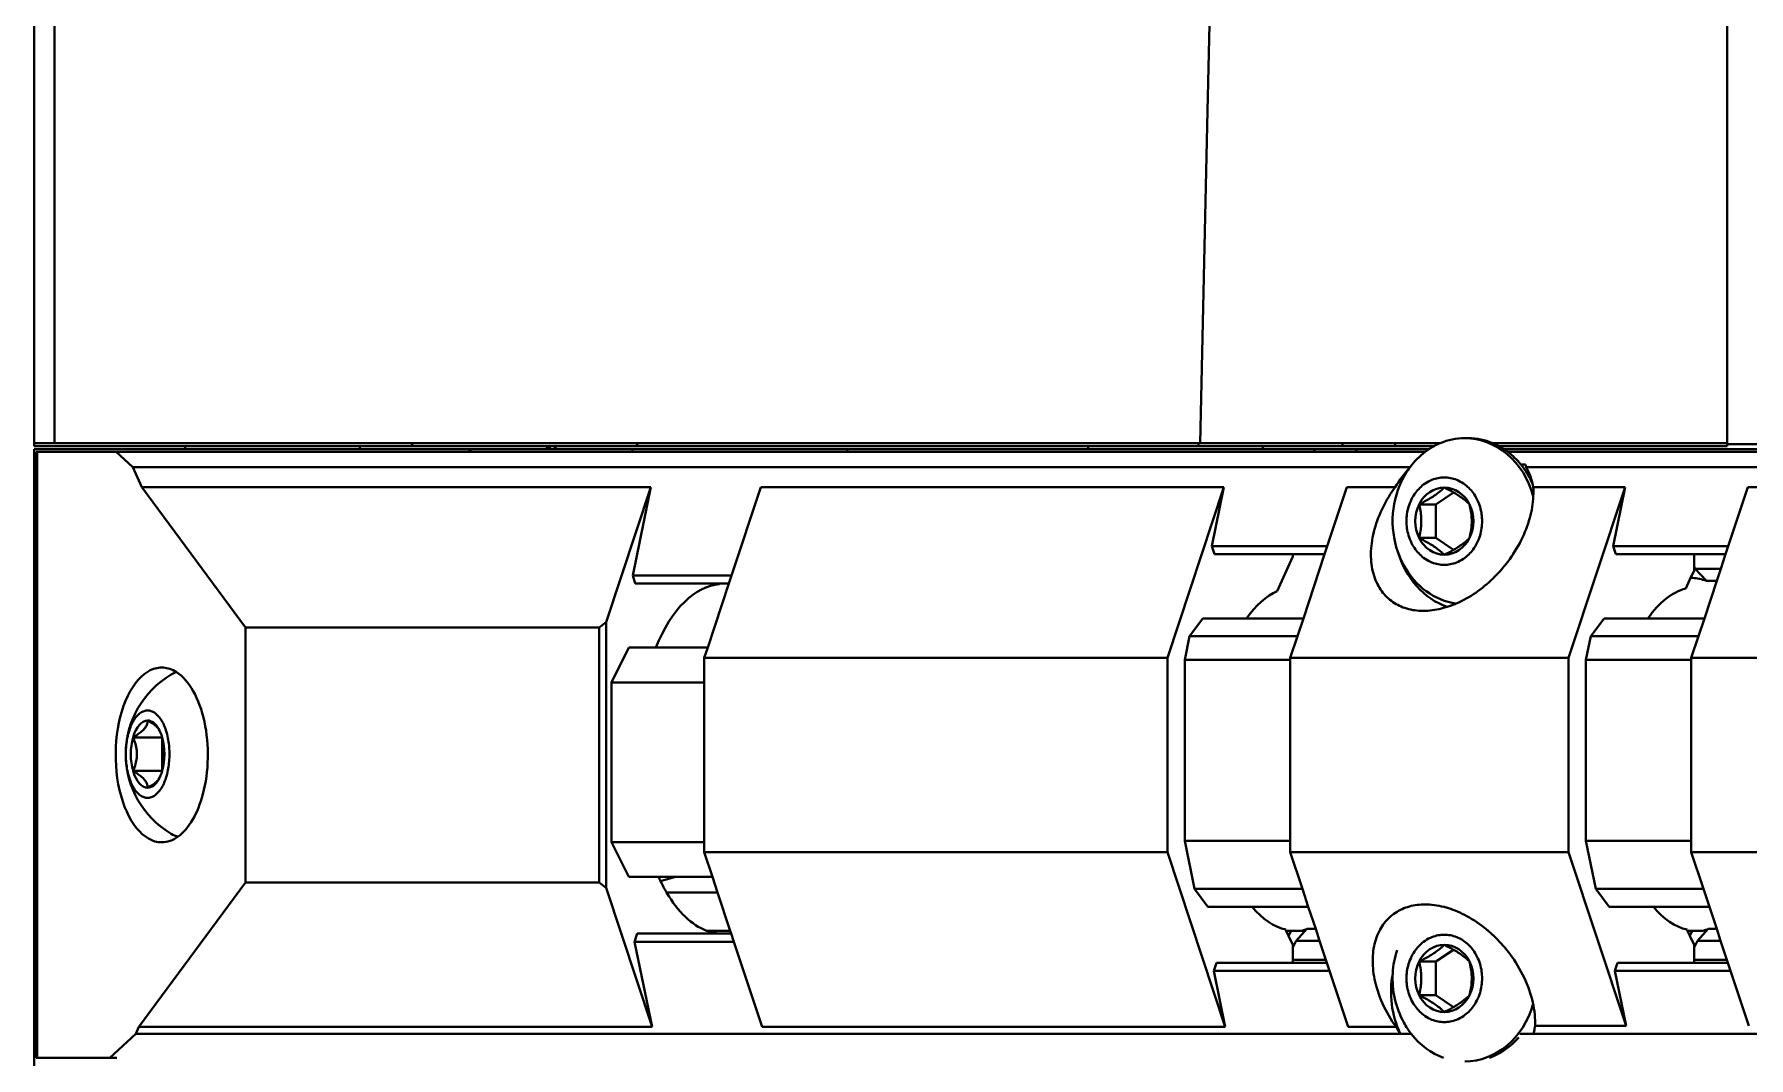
# Model space of a CAD drawing. Header units: millimetres. Extents: x 15 to 415, y 5 to 292.
# Drawn here: x 55.42 to 70.14, y 105.23 to 114.02 of the extents above; entities that cross this region are included whole.
import ezdxf

# ---------------------------------------------------------------- set-up
doc = ezdxf.new("R2010")
doc.units = ezdxf.units.MM
doc.layers.add('Geometries', color=7, linetype='Continuous')

msp = doc.modelspace()

# ---------------------------------------------------------------- linework, layer by layer
at = {"layer": 'Geometries', "linetype": 'Continuous', "lineweight": 40}
for p, q in [((55.4196, 110.4835), (55.4196, 121.1788)), ((55.4197, 110.5084), (55.4197, 120.9857)), ((55.5935, 120.5875), (55.5935, 110.5084)), ((69.9497, 110.5084), (69.9497, 116.8398)), ((65.4902, 113.3623), (65.5638, 116.6691)), ((65.4267, 110.5084), (65.4902, 113.3623)), ((67.7289, 110.5515), (67.698, 110.5515)), ((56.7145, 110.4835), (55.4196, 110.4835)), ((55.4196, 105.2584), (55.4196, 110.4584)), ((55.4196, 110.4584), (55.4198, 110.4584)), ((55.5935, 110.5084), (55.4197, 110.5084)), ((55.4198, 110.4584), (56.7145, 110.4584)), ((55.4347, 105.2584), (55.4347, 110.4335)), ((55.4347, 110.4335), (55.4431, 110.4335)), ((55.4431, 110.4335), (55.4431, 105.2334)), ((55.4431, 110.4335), (56.1211, 110.4335)), ((58.6518, 110.5084), (55.5935, 110.5084)), ((56.2655, 110.3028), (56.1211, 110.4335)), ((56.1211, 110.4335), (59.1726, 110.4335)), ((56.7145, 110.4835), (56.7145, 110.4584)), ((58.2145, 110.4835), (56.7145, 110.4835)), ((56.7145, 110.4584), (58.2145, 110.4584)), ((58.2145, 110.4835), (58.2145, 110.4584)), ((58.674, 110.4835), (58.2145, 110.4835)), ((58.2145, 110.4584), (59.1461, 110.4584)), ((60.5813, 110.5084), (58.6518, 110.5084)), ((58.674, 110.4835), (58.6518, 110.5084)), ((59.8198, 110.4835), (58.674, 110.4835)), ((59.1726, 110.4335), (59.1461, 110.4584)), ((59.1461, 110.4584), (59.8198, 110.4584)), ((59.1726, 110.4335), (59.8256, 110.4335)), ((59.8256, 110.4835), (59.8198, 110.4835)), ((59.8198, 110.4835), (59.8198, 110.4584)), ((59.8198, 110.4584), (59.8256, 110.4584)), ((59.8256, 110.4835), (59.8256, 110.4584)), ((59.8259, 110.4835), (59.8256, 110.4835)), ((59.8256, 110.4584), (59.8259, 110.4584)), ((59.8256, 110.4335), (59.8259, 110.4335)), ((59.8259, 110.4584), (59.8259, 110.4835)), ((59.844, 110.4835), (59.8259, 110.4835)), ((59.8259, 110.4584), (59.844, 110.4584)), ((59.8259, 110.4335), (60.5531, 110.4335)), ((59.844, 110.4835), (59.844, 110.4584)), ((59.8871, 110.4835), (59.844, 110.4835)), ((59.844, 110.4584), (59.8871, 110.4584)), ((59.8928, 110.4835), (59.8871, 110.4835)), ((59.8871, 110.4584), (59.8871, 110.4835)), ((59.8871, 110.4584), (59.8928, 110.4584)), ((60.6069, 110.4835), (59.8928, 110.4835)), ((59.8928, 110.4835), (59.8928, 110.4584)), ((59.8928, 110.4584), (60.5481, 110.4584)), ((60.5481, 110.4584), (60.5531, 110.4335)), ((60.5481, 110.4584), (60.9951, 110.4584)), ((60.5531, 110.4335), (60.9951, 110.4335)), ((60.582, 110.5084), (60.5813, 110.5084)), ((60.7149, 110.5084), (60.582, 110.5084)), ((60.6069, 110.4835), (60.582, 110.5084)), ((64.4645, 110.4835), (60.6069, 110.4835)), ((60.7157, 110.5084), (60.7149, 110.5084)), ((61.0413, 110.5084), (60.7157, 110.5084)), ((60.9956, 110.4584), (60.9951, 110.4584)), ((60.9951, 110.4335), (60.9956, 110.4335)), ((60.9956, 110.4584), (62.4036, 110.4584)), ((60.9956, 110.4335), (61.6371, 110.4335)), ((61.0422, 110.5084), (61.0413, 110.5084)), ((62.8587, 110.5084), (61.0422, 110.5084)), ((61.6375, 110.4335), (61.6371, 110.4335)), ((61.6375, 110.4335), (62.3966, 110.4335)), ((62.4036, 110.4584), (62.3966, 110.4335)), ((62.3966, 110.4335), (62.8587, 110.4335)), ((62.4036, 110.4584), (62.7365, 110.4584)), ((62.7365, 110.4584), (62.7373, 110.4584)), ((62.7373, 110.4584), (62.8587, 110.4584)), ((62.8589, 110.5084), (62.8587, 110.5084)), ((62.8587, 110.4584), (62.8589, 110.4584)), ((62.8589, 110.4335), (62.8587, 110.4335)), ((65.4116, 110.5084), (62.8589, 110.5084)), ((62.8589, 110.4584), (64.4645, 110.4584)), ((62.8589, 110.4335), (66.4144, 110.4335)), ((64.4645, 110.4835), (64.4645, 110.4584)), ((65.4116, 110.4835), (64.4645, 110.4835)), ((64.4645, 110.4584), (65.9645, 110.4584)), ((65.4116, 110.4835), (65.4116, 110.5084)), ((65.4267, 110.5084), (65.4116, 110.5084)), ((65.9645, 110.4835), (65.4116, 110.4835)), ((66.6478, 110.5084), (65.4267, 110.5084)), ((65.9645, 110.4835), (65.9645, 110.4584)), ((66.6478, 110.4835), (65.9645, 110.4835)), ((65.9645, 110.4584), (66.4026, 110.4584)), ((66.4026, 110.4584), (66.4144, 110.4335)), ((66.7638, 110.4584), (66.4026, 110.4584)), ((66.4144, 110.4335), (66.7714, 110.4335)), ((67.0997, 110.5084), (66.6478, 110.5084)), ((66.6478, 110.4835), (66.6478, 110.5084)), ((67.0997, 110.4835), (66.6478, 110.4835)), ((66.7638, 110.4584), (66.7714, 110.4335)), ((66.7638, 110.4584), (67.3929, 110.4584)), ((66.7714, 110.4335), (67.3579, 110.4335)), ((67.4865, 110.5084), (67.0997, 110.5084)), ((67.0997, 110.4835), (67.0997, 110.5084)), ((67.4348, 110.4835), (67.0997, 110.4835)), ((69.9497, 110.5084), (67.9405, 110.5084)), ((67.9921, 110.4835), (69.9497, 110.4835)), ((68.034, 110.4584), (71.2198, 110.4584)), ((68.0691, 110.4335), (71.1848, 110.4335)), ((69.9497, 110.4996), (69.9497, 110.5084)), ((69.9497, 110.4835), (69.9497, 110.4996)), ((71.2937, 110.4996), (69.9497, 110.4996)), ((67.2296, 110.3028), (56.2655, 110.3028)), ((56.2655, 110.3028), (56.3439, 110.1315)), ((68.2201, 110.3267), (68.1788, 110.3267)), ((71.034, 110.3028), (68.2266, 110.3028)), ((68.2644, 110.214), (68.2588, 110.2301)), ((56.3439, 110.1315), (60.7112, 110.1315)), ((56.3439, 110.1315), (57.2333, 108.9265)), ((60.7112, 110.1315), (60.3281, 108.9725)), ((60.7112, 110.1315), (60.556, 109.3739)), ((61.4047, 109.3739), (61.6551, 110.1315)), ((61.6551, 110.1315), (65.6309, 110.1315)), ((65.6309, 110.1315), (65.1459, 108.6646)), ((65.5268, 109.6239), (65.6309, 110.1315)), ((66.5177, 109.6239), (66.6856, 110.1315)), ((66.6856, 110.1315), (67.1013, 110.1315)), ((67.4506, 109.9834), (67.6028, 110.0849)), ((68.286, 110.1315), (69.0753, 110.1315)), ((69.0753, 110.1315), (68.5903, 108.6646)), ((68.9713, 109.6239), (69.0753, 110.1315)), ((69.96, 109.6239), (70.1278, 110.1315)), ((70.1278, 110.1315), (70.9043, 110.1315)), ((67.4506, 109.9834), (67.3062, 109.9834)), ((67.4506, 109.6947), (67.4506, 109.9834)), ((67.4506, 109.6947), (67.3062, 109.6947)), ((67.6028, 109.5932), (67.4506, 109.6947)), ((65.5497, 109.5548), (65.5268, 109.6239)), ((65.5268, 109.6239), (66.5177, 109.6239)), ((66.222, 109.5548), (65.5497, 109.5548)), ((66.088, 109.2381), (66.222, 109.5348)), ((66.222, 109.5348), (66.222, 109.5548)), ((66.4949, 109.5548), (66.222, 109.5548)), ((66.313, 109.0048), (66.4949, 109.5548)), ((66.4949, 109.5548), (66.5177, 109.6239)), ((67.5227, 109.5504), (67.5179, 109.5551)), ((67.5238, 109.5509), (67.5227, 109.5504)), ((68.9713, 109.6239), (69.96, 109.6239)), ((68.9942, 109.5548), (68.9713, 109.6239)), ((69.6665, 109.5548), (68.9942, 109.5548)), ((69.9372, 109.5548), (69.6665, 109.5548)), ((69.6665, 109.4498), (69.6665, 109.5548)), ((69.8956, 109.4292), (69.9372, 109.5548)), ((69.9372, 109.5548), (69.96, 109.6239)), ((60.556, 109.3739), (61.4047, 109.3739)), ((60.5788, 109.3048), (60.556, 109.3739)), ((61.3818, 109.3048), (61.4047, 109.3739)), ((69.5963, 109.2606), (69.6372, 109.3513)), ((69.6372, 109.3513), (69.6438, 109.3659)), ((69.6509, 109.3513), (69.6372, 109.3513)), ((69.6438, 109.3659), (69.6665, 109.4162)), ((69.6438, 109.3659), (69.6509, 109.3513)), ((69.6767, 109.4292), (69.6665, 109.4498)), ((69.6665, 109.4162), (69.6665, 109.4498)), ((69.6767, 109.4292), (69.8956, 109.4292)), ((69.7738, 109.3257), (69.6767, 109.4292)), ((69.8614, 109.3257), (69.8956, 109.4292)), ((61.3024, 109.3048), (60.5788, 109.3048)), ((61.2, 108.7548), (61.3818, 109.3048)), ((61.3818, 109.3048), (61.3024, 109.3048)), ((61.3024, 109.3048), (61.3024, 109.2971)), ((69.7553, 109.0048), (69.8614, 109.3257)), ((69.8614, 109.3257), (69.7738, 109.3257)), ((67.3422, 109.0687), (67.3423, 109.0687)), ((57.2333, 106.7372), (57.2333, 108.9265)), ((57.2333, 108.9265), (60.268, 108.9265)), ((60.268, 108.9265), (60.3281, 108.9725)), ((60.268, 108.9265), (60.268, 106.7372)), ((60.3281, 108.9725), (60.3281, 106.6913)), ((65.3357, 108.8505), (65.45, 109.0048)), ((65.45, 109.0048), (65.826, 109.0048)), ((65.826, 109.0048), (66.313, 109.0048)), ((66.262, 108.8505), (66.313, 109.0048)), ((68.7802, 108.8505), (68.8945, 109.0048)), ((68.8945, 109.0048), (69.2705, 109.0048)), ((69.2705, 109.0048), (69.7553, 109.0048)), ((69.7043, 108.8505), (69.7553, 109.0048)), ((60.3747, 108.4548), (60.5231, 108.7548)), ((60.5231, 108.7548), (60.7544, 108.7548)), ((60.7544, 108.7548), (61.2, 108.7548)), ((61.1701, 108.6646), (61.2, 108.7548)), ((65.2943, 108.6484), (65.3357, 108.8505)), ((66.262, 108.8505), (65.3357, 108.8505)), ((66.2006, 108.6646), (66.262, 108.8505)), ((68.7388, 108.6484), (68.7802, 108.8505)), ((69.7043, 108.8505), (68.7802, 108.8505)), ((69.6429, 108.6646), (69.7043, 108.8505)), ((65.1459, 108.6646), (61.1701, 108.6646)), ((61.1701, 108.4548), (61.1701, 108.6646)), ((65.1459, 106.9991), (65.1459, 108.6646)), ((65.2943, 107.0939), (65.2943, 108.6484)), ((66.2006, 108.6484), (65.2943, 108.6484)), ((68.5903, 108.6646), (66.2006, 108.6646)), ((66.2006, 108.6484), (66.2006, 108.6646)), ((66.2006, 108.3761), (66.2006, 108.6484)), ((68.5903, 106.9991), (68.5903, 108.6646)), ((68.7388, 107.0939), (68.7388, 108.6484)), ((69.6429, 108.6484), (68.7388, 108.6484)), ((71.8154, 108.6646), (69.6429, 108.6646)), ((69.6429, 108.6484), (69.6429, 108.6646)), ((69.6429, 107.0939), (69.6429, 108.6484)), ((60.3747, 107.0848), (60.3747, 108.4548)), ((61.1701, 108.4548), (60.3747, 108.4548)), ((61.1701, 107.0848), (61.1701, 108.4548)), ((66.2006, 107.8296), (66.2006, 108.3761)), ((56.5174, 107.9834), (56.2674, 107.9834)), ((56.5175, 107.6949), (56.5175, 107.9831)), ((66.2006, 107.0939), (66.2006, 107.8296)), ((56.5174, 107.6947), (56.2674, 107.6947)), ((60.3747, 107.0848), (61.1701, 107.0848)), ((60.5231, 106.7848), (60.3747, 107.0848)), ((61.1701, 106.9991), (61.1701, 107.0848)), ((61.1701, 106.9991), (65.1459, 106.9991)), ((61.241, 106.7848), (61.1701, 106.9991)), ((65.1459, 106.9991), (65.6423, 105.4976)), ((65.3783, 106.6841), (65.2943, 107.0939)), ((65.2943, 107.0939), (66.2006, 107.0939)), ((66.2006, 106.9991), (66.2006, 107.0939)), ((66.2006, 106.9991), (68.5903, 106.9991)), ((66.3047, 106.6841), (66.2006, 106.9991)), ((68.5903, 106.9991), (69.0837, 105.5068)), ((68.7388, 107.0939), (69.6429, 107.0939)), ((68.8228, 106.6841), (68.7388, 107.0939)), ((69.6429, 106.9991), (69.6429, 107.0939)), ((69.747, 106.6841), (69.6429, 106.9991)), ((69.6429, 106.9991), (71.8154, 106.9991)), ((57.2333, 106.7372), (56.3184, 105.4976)), ((60.268, 106.7372), (57.2333, 106.7372)), ((60.3281, 106.6913), (60.268, 106.7372)), ((60.7786, 106.7848), (60.5231, 106.7848)), ((60.9222, 106.7848), (60.7786, 106.7848)), ((60.9222, 106.7848), (60.7959, 106.7478)), ((61.241, 106.7848), (60.9222, 106.7848)), ((61.2853, 106.6507), (61.241, 106.7848)), ((60.3281, 106.6913), (60.7227, 105.4976)), ((61.2853, 106.6507), (60.8477, 106.6507)), ((61.3935, 106.3234), (61.2853, 106.6507)), ((65.3783, 106.6841), (66.3047, 106.6841)), ((65.4926, 106.5298), (65.3783, 106.6841)), ((66.3557, 106.5298), (66.3047, 106.6841)), ((68.8228, 106.6841), (69.747, 106.6841)), ((68.9371, 106.5298), (68.8228, 106.6841)), ((69.798, 106.5298), (69.747, 106.6841)), ((65.8728, 106.5298), (65.4926, 106.5298)), ((66.3557, 106.5298), (65.8728, 106.5298)), ((66.419, 106.3385), (66.3557, 106.5298)), ((69.3172, 106.5298), (68.9371, 106.5298)), ((69.798, 106.5298), (69.3172, 106.5298)), ((69.8613, 106.3385), (69.798, 106.5298)), ((60.5727, 106.2293), (60.5956, 106.2984)), ((60.5956, 106.2984), (61.3024, 106.2984)), ((61.1895, 106.3234), (61.3935, 106.3234)), ((61.3024, 106.2986), (61.3024, 106.2984)), ((61.3024, 106.2984), (61.4018, 106.2984)), ((61.4018, 106.2984), (61.3935, 106.3234)), ((61.4247, 106.2293), (61.4018, 106.2984)), ((66.1667, 106.3234), (66.1625, 106.3324)), ((66.1667, 106.3234), (66.2072, 106.3234)), ((66.1861, 106.2809), (66.1667, 106.3234)), ((66.2072, 106.3234), (66.1861, 106.2809)), ((66.222, 106.2026), (66.1861, 106.2809)), ((66.2072, 106.3234), (66.3025, 106.3234)), ((66.2508, 106.2365), (66.3442, 106.3385)), ((66.3442, 106.3385), (66.419, 106.3385)), ((66.4527, 106.2365), (66.419, 106.3385)), ((69.6111, 106.3234), (69.607, 106.3324)), ((69.6306, 106.2809), (69.6111, 106.3234)), ((69.6111, 106.3234), (69.6517, 106.3234)), ((69.6517, 106.3234), (69.6306, 106.2809)), ((69.6665, 106.2026), (69.6306, 106.2809)), ((69.7469, 106.3234), (69.6517, 106.3234)), ((69.6952, 106.2365), (69.7887, 106.3385)), ((69.7887, 106.3385), (69.8613, 106.3385)), ((69.895, 106.2365), (69.8613, 106.3385)), ((60.5727, 106.2293), (60.7227, 105.4976)), ((61.4247, 106.2293), (60.5727, 106.2293)), ((61.6666, 105.4976), (61.4247, 106.2293)), ((66.222, 106.1785), (66.2508, 106.2365)), ((66.222, 106.2026), (66.222, 106.1785)), ((66.222, 106.1785), (66.222, 106.0734)), ((66.4527, 106.2365), (66.2508, 106.2365)), ((66.5066, 106.0734), (66.4527, 106.2365)), ((67.4506, 106.0584), (67.6028, 106.1599)), ((69.6665, 106.1785), (69.6952, 106.2365)), ((69.6665, 106.2026), (69.6665, 106.1785)), ((69.6665, 106.1785), (69.6665, 106.0734)), ((69.895, 106.2365), (69.6952, 106.2365)), ((69.9489, 106.0734), (69.895, 106.2365)), ((65.5436, 105.9793), (65.5664, 106.0484)), ((66.5377, 105.9793), (65.5436, 105.9793)), ((65.5436, 105.9793), (65.6423, 105.4976)), ((65.5664, 106.0484), (66.222, 106.0484)), ((66.5066, 106.0734), (66.222, 106.0734)), ((66.222, 106.0734), (66.222, 106.0484)), ((66.222, 106.0484), (66.5149, 106.0484)), ((66.5149, 106.0484), (66.5066, 106.0734)), ((66.5377, 105.9793), (66.5149, 106.0484)), ((66.697, 105.4976), (66.5377, 105.9793)), ((67.4506, 106.0584), (67.3062, 106.0584)), ((67.4506, 105.7697), (67.4506, 106.0584)), ((68.9869, 105.9793), (69.0097, 106.0484)), ((69.0837, 105.5068), (68.9869, 105.9793)), ((69.98, 105.9793), (68.9869, 105.9793)), ((69.0097, 106.0484), (69.6665, 106.0484)), ((69.9489, 106.0734), (69.6665, 106.0734)), ((69.6665, 106.0734), (69.6665, 106.0484)), ((69.6665, 106.0484), (69.9572, 106.0484)), ((69.9572, 106.0484), (69.9489, 106.0734)), ((69.98, 105.9793), (69.9572, 106.0484)), ((70.1362, 105.5068), (69.98, 105.9793)), ((67.4506, 105.7697), (67.3062, 105.7697)), ((67.6028, 105.6682), (67.4506, 105.7697)), ((68.3023, 105.5068), (68.3026, 105.5163)), ((56.2916, 105.4369), (56.0668, 105.2334)), ((56.2916, 105.4392), (56.3184, 105.4976)), ((67.1453, 105.4392), (56.2916, 105.4392)), ((56.2916, 105.4392), (56.2916, 105.4369)), ((56.2916, 105.4369), (67.2397, 105.4369)), ((60.7227, 105.4976), (56.3184, 105.4976)), ((65.6423, 105.4976), (61.6666, 105.4976)), ((67.1084, 105.4976), (66.697, 105.4976)), ((68.1723, 105.4369), (68.2878, 105.4369)), ((68.2877, 105.4393), (70.9469, 105.4393)), ((69.0837, 105.5068), (68.3023, 105.5068)), ((55.4196, 105.2584), (55.4198, 105.2584)), ((55.4198, 105.2584), (55.4347, 105.2584)), ((55.4198, 101.7238), (55.4198, 105.2584)), ((55.4347, 105.2334), (55.4347, 105.2584)), ((55.4431, 105.2334), (55.4347, 105.2334)), ((56.0668, 105.2334), (55.4431, 105.2334)), ((56.0668, 105.2334), (56.1283, 105.2334))]:
    msp.add_line(p, q, dxfattribs=at)
at = {"layer": 'Geometries', "linetype": 'Continuous', "lineweight": 40, "flags": 128}
for points in [[(68.2201, 110.3267), (68.2235, 110.3148), (68.2266, 110.3028)], [(68.2588, 110.2301), (68.2585, 110.2311), (68.2513, 110.2497), (68.2436, 110.2678), (68.2354, 110.2855), (68.2266, 110.3028)], [(67.1013, 110.1315), (67.0871, 110.1115), (67.0731, 110.0911), (67.0594, 110.0702), (67.0461, 110.049), (67.0332, 110.0273), (67.0207, 110.0052), (67.0086, 109.9829), (66.997, 109.9602), (66.9858, 109.9372), (66.9752, 109.9139), (66.9652, 109.8904), (66.9557, 109.8668), (66.9468, 109.8429), (66.9386, 109.8189), (66.9309, 109.7949), (66.924, 109.7708), (66.9177, 109.7466), (66.9121, 109.7225), (66.9072, 109.6985), (66.903, 109.6745), (66.8995, 109.6507), (66.8968, 109.627), (66.8948, 109.6036), (66.8935, 109.5804), (66.8929, 109.5575), (66.8931, 109.5349), (66.894, 109.5127), (66.8957, 109.4908), (66.898, 109.4694), (66.901, 109.4484), (66.9048, 109.4278), (66.9092, 109.4078), (66.9142, 109.3883), (66.9199, 109.3693), (66.9262, 109.3509), (66.933, 109.333), (66.9405, 109.3157), (66.9485, 109.2991), (66.957, 109.283), (66.966, 109.2676), (66.9755, 109.2527), (66.9854, 109.2386), (66.9957, 109.225), (67.0066, 109.2118), (67.0182, 109.1991), (67.0303, 109.1868), (67.043, 109.1749), (67.0564, 109.1636), (67.0688, 109.1538), (67.0818, 109.1445), (67.0952, 109.1357), (67.1091, 109.1273), (67.1234, 109.1194), (67.138, 109.1122), (67.1529, 109.1054), (67.1682, 109.0992), (67.184, 109.0936), (67.2004, 109.0884), (67.2172, 109.0838), (67.2343, 109.0798), (67.2518, 109.0764), (67.2696, 109.0736), (67.2874, 109.0714), (67.3055, 109.0699), (67.3238, 109.069), (67.3422, 109.0687)], [(67.5227, 110.214), (67.5357, 110.2137), (67.5488, 110.2128), (67.5621, 110.2113), (67.5755, 110.209), (67.589, 110.2061), (67.6024, 110.2026), (67.6157, 110.1983), (67.629, 110.1934), (67.6422, 110.1877), (67.6571, 110.1804), (67.6719, 110.1721), (67.6863, 110.163), (67.7004, 110.1529), (67.7114, 110.1442), (67.7221, 110.135), (67.7326, 110.1252), (67.7426, 110.1149), (67.7523, 110.1042), (67.7616, 110.093), (67.7705, 110.0814), (67.779, 110.0693), (67.787, 110.0569), (67.7945, 110.0442), (67.8032, 110.0279), (67.8112, 110.0113), (67.8183, 109.9943), (67.8246, 109.9771), (67.8296, 109.9615), (67.834, 109.9458), (67.8377, 109.9302), (67.8408, 109.9145), (67.8433, 109.8989), (67.8451, 109.8837), (67.8464, 109.8686), (67.8472, 109.8537), (67.8474, 109.839), (67.8472, 109.8241), (67.8464, 109.8089), (67.845, 109.7935), (67.8431, 109.778), (67.8406, 109.7624), (67.8375, 109.747), (67.8339, 109.7316), (67.8296, 109.7163), (67.8246, 109.701), (67.8183, 109.6838), (67.8112, 109.6668), (67.8032, 109.6501), (67.7945, 109.6338), (67.787, 109.6211), (67.779, 109.6087), (67.7705, 109.5967), (67.7616, 109.5851), (67.7523, 109.5739), (67.7426, 109.5631), (67.7326, 109.5528), (67.7221, 109.5431), (67.7114, 109.5338), (67.7004, 109.5252), (67.6863, 109.5151), (67.6719, 109.5059), (67.6571, 109.4977), (67.6422, 109.4904), (67.6288, 109.4846), (67.6152, 109.4796), (67.6016, 109.4753), (67.5881, 109.4717), (67.5746, 109.4688), (67.5614, 109.4667), (67.5483, 109.4652), (67.5354, 109.4643), (67.5227, 109.464), (67.5097, 109.4643), (67.4966, 109.4652), (67.4833, 109.4668), (67.4699, 109.469), (67.4563, 109.4719), (67.443, 109.4755), (67.4297, 109.4797), (67.4164, 109.4847), (67.4031, 109.4904), (67.3882, 109.4977), (67.3735, 109.5059), (67.3591, 109.5151), (67.345, 109.5252), (67.334, 109.5338), (67.3232, 109.5431), (67.3128, 109.5528), (67.3028, 109.5631), (67.2931, 109.5739), (67.2837, 109.5851), (67.2748, 109.5967), (67.2664, 109.6087), (67.2584, 109.6211), (67.2509, 109.6338), (67.2421, 109.6501), (67.2342, 109.6668), (67.2271, 109.6838), (67.2207, 109.701), (67.2157, 109.7166), (67.2114, 109.7322), (67.2077, 109.7479), (67.2046, 109.7635), (67.2021, 109.7791), (67.2002, 109.7943), (67.1989, 109.8094), (67.1982, 109.8243), (67.1979, 109.839), (67.1982, 109.854), (67.199, 109.8692), (67.2003, 109.8845), (67.2023, 109.9), (67.2048, 109.9156), (67.2079, 109.931), (67.2115, 109.9464), (67.2158, 109.9618), (67.2207, 109.9771), (67.2271, 109.9943), (67.2342, 110.0113), (67.2421, 110.0279), (67.2509, 110.0442), (67.2584, 110.0569), (67.2664, 110.0693), (67.2748, 110.0814), (67.2837, 110.093), (67.2931, 110.1042), (67.3028, 110.1149), (67.3128, 110.1252), (67.3232, 110.135), (67.334, 110.1442), (67.345, 110.1529), (67.3591, 110.163), (67.3735, 110.1721), (67.3882, 110.1804), (67.4031, 110.1877), (67.4166, 110.1935), (67.4302, 110.1985), (67.4438, 110.2028), (67.4573, 110.2063), (67.4708, 110.2092), (67.484, 110.2114), (67.4971, 110.2129), (67.51, 110.2137), (67.5227, 110.214)], [(67.3062, 109.9834), (67.3197, 109.9902), (67.3325, 109.9968), (67.3447, 110.0032), (67.3563, 110.0094), (67.3674, 110.0155), (67.378, 110.0214), (67.3902, 110.0284), (67.4018, 110.0353), (67.4129, 110.0421), (67.4235, 110.0488), (67.4338, 110.0555), (67.4437, 110.0622), (67.4532, 110.069), (67.4625, 110.0758), (67.4715, 110.0826), (67.4804, 110.0896), (67.4876, 110.0956), (67.4947, 110.1017), (67.5018, 110.1079), (67.5067, 110.1123)], [(67.5067, 110.1123), (67.5088, 110.1143), (67.5157, 110.1209), (67.5227, 110.1277)], [(67.5227, 110.1277), (67.5362, 110.1209), (67.549, 110.1143), (67.5612, 110.1079), (67.5728, 110.1017), (67.5839, 110.0956), (67.5946, 110.0896), (67.6029, 110.0849)], [(67.6029, 110.0849), (67.6067, 110.0826), (67.6183, 110.0758), (67.6294, 110.069), (67.64, 110.0622), (67.6503, 110.0555), (67.6602, 110.0488), (67.6697, 110.0421), (67.679, 110.0353), (67.688, 110.0284), (67.6969, 110.0214), (67.7041, 110.0155), (67.7112, 110.0094), (67.7183, 110.0032), (67.7253, 109.9968), (67.7323, 109.9902), (67.7392, 109.9834)], [(68.2709, 110.1936), (68.2652, 110.2119), (68.2644, 110.214)], [(68.28, 110.1596), (68.2768, 110.1723), (68.2713, 110.1923), (68.2709, 110.1936)], [(68.286, 110.1315), (68.2817, 110.1521), (68.28, 110.1596)], [(68.2868, 110.0522), (68.2874, 110.0702), (68.2876, 110.0911), (68.2871, 110.1115), (68.286, 110.1315)], [(67.3062, 109.6947), (67.3097, 109.7094), (67.313, 109.7243), (67.316, 109.7395), (67.3186, 109.7549), (67.3205, 109.7678), (67.3222, 109.7809), (67.3235, 109.7941), (67.3245, 109.8075), (67.3252, 109.8209), (67.3254, 109.83), (67.3255, 109.839), (67.3253, 109.8542), (67.3246, 109.8693), (67.3234, 109.8844), (67.3219, 109.8993), (67.32, 109.9141), (67.3177, 109.9286), (67.3152, 109.9426), (67.3124, 109.9564), (67.3094, 109.97), (67.3062, 109.9834)], [(67.7392, 109.9834), (67.7427, 109.9687), (67.746, 109.9538), (67.749, 109.9386), (67.7516, 109.9232), (67.7536, 109.9103), (67.7552, 109.8972), (67.7565, 109.8839), (67.7575, 109.8706), (67.7582, 109.8571), (67.7585, 109.8481), (67.7585, 109.839), (67.7583, 109.8239), (67.7576, 109.8087), (67.7565, 109.7936), (67.7549, 109.7787), (67.753, 109.764), (67.7508, 109.7495), (67.7482, 109.7355), (67.7454, 109.7217), (67.7424, 109.7081), (67.7392, 109.6947)], [(68.1102, 109.5504), (68.1149, 109.5575), (68.1295, 109.5804), (68.1435, 109.6036), (68.157, 109.627), (68.1699, 109.6507), (68.1822, 109.6745), (68.1938, 109.6985), (68.2048, 109.7225), (68.2152, 109.7466), (68.2248, 109.7708), (68.2338, 109.7949), (68.2421, 109.8189), (68.2497, 109.8429), (68.2566, 109.8668), (68.2627, 109.8904), (68.2682, 109.9139), (68.273, 109.9372), (68.2771, 109.9602), (68.2805, 109.9829), (68.2832, 110.0052), (68.2853, 110.0273), (68.2867, 110.049), (68.2868, 110.0522)], [(67.3668, 109.6629), (67.3563, 109.6686), (67.3447, 109.6749), (67.3325, 109.6813), (67.3197, 109.6879), (67.3062, 109.6947)], [(67.5067, 109.5657), (67.5018, 109.5702), (67.4947, 109.5764), (67.4876, 109.5825), (67.4804, 109.5884), (67.4715, 109.5954), (67.4625, 109.6023), (67.4532, 109.6091), (67.4437, 109.6158), (67.4338, 109.6225), (67.4235, 109.6292), (67.4129, 109.636), (67.4018, 109.6427), (67.3902, 109.6496), (67.378, 109.6566), (67.3674, 109.6626), (67.3668, 109.6629)], [(67.7392, 109.6947), (67.7323, 109.6879), (67.7253, 109.6813), (67.7183, 109.6749), (67.7112, 109.6686), (67.7041, 109.6626), (67.6969, 109.6566), (67.688, 109.6496), (67.679, 109.6427), (67.6697, 109.636), (67.6602, 109.6292), (67.6503, 109.6225), (67.64, 109.6158), (67.6294, 109.6091), (67.6183, 109.6023), (67.6067, 109.5954), (67.6029, 109.5932)], [(67.5179, 109.5551), (67.5157, 109.5572), (67.5088, 109.5638), (67.5067, 109.5657)], [(67.6029, 109.5932), (67.5946, 109.5884), (67.5839, 109.5825), (67.5728, 109.5764), (67.5612, 109.5702), (67.549, 109.5638), (67.5362, 109.5572), (67.5238, 109.5509)], [(68.0472, 109.464), (68.0515, 109.4694), (68.0678, 109.4905)], [(68.0678, 109.4905), (68.068, 109.4908), (68.0841, 109.5127), (68.0997, 109.5349), (68.1102, 109.5504)], [(67.6527, 109.1444), (67.6536, 109.1448), (67.6724, 109.154), (67.6909, 109.1636), (67.7118, 109.1749), (67.7324, 109.1868), (67.7527, 109.1991), (67.7726, 109.2118), (67.7922, 109.225), (67.8115, 109.2386), (67.8308, 109.2527), (67.8501, 109.2676), (67.8693, 109.283), (67.8884, 109.2991), (67.9075, 109.3157), (67.9263, 109.333), (67.945, 109.3509), (67.9455, 109.3513)], [(67.9455, 109.3513), (67.9635, 109.3693), (67.9817, 109.3883), (67.9997, 109.4078), (68.016, 109.4263)], [(68.016, 109.4263), (68.0173, 109.4278), (68.0346, 109.4484), (68.0472, 109.464)], [(67.3423, 109.0687), (67.3614, 109.069), (67.3806, 109.07), (67.4, 109.0715), (67.4196, 109.0738), (67.4392, 109.0766), (67.4586, 109.08), (67.4781, 109.0839), (67.4976, 109.0885), (67.5171, 109.0936), (67.5369, 109.0994), (67.5471, 109.1025)], [(67.5471, 109.1025), (67.5567, 109.1057), (67.5764, 109.1126), (67.5961, 109.12), (67.6156, 109.1279), (67.6245, 109.1317)], [(67.6245, 109.1317), (67.6347, 109.1361), (67.6527, 109.1444)], [(56.3924, 108.214), (56.3999, 108.2137), (56.4075, 108.2128), (56.4151, 108.2113), (56.4229, 108.209), (56.4307, 108.2061), (56.4384, 108.2026), (56.4461, 108.1983), (56.4538, 108.1934), (56.4614, 108.1877), (56.47, 108.1804), (56.4785, 108.1721), (56.4868, 108.163), (56.495, 108.1529), (56.5013, 108.1442), (56.5075, 108.135), (56.5136, 108.1252), (56.5194, 108.1149), (56.525, 108.1042), (56.5303, 108.093), (56.5355, 108.0814), (56.5404, 108.0693), (56.545, 108.0569), (56.5493, 108.0442), (56.5544, 108.0279), (56.5589, 108.0113), (56.5631, 107.9943), (56.5667, 107.9771), (56.5696, 107.9615), (56.5721, 107.9458), (56.5743, 107.9302), (56.576, 107.9145), (56.5775, 107.8989), (56.5786, 107.8837), (56.5793, 107.8686), (56.5797, 107.8537), (56.5799, 107.839), (56.5797, 107.8241), (56.5793, 107.8089), (56.5785, 107.7935), (56.5774, 107.778), (56.5759, 107.7624), (56.5742, 107.747), (56.572, 107.7316), (56.5696, 107.7163), (56.5667, 107.701), (56.5631, 107.6838), (56.5589, 107.6668), (56.5544, 107.6501), (56.5493, 107.6338), (56.545, 107.6211), (56.5404, 107.6087), (56.5355, 107.5967), (56.5303, 107.5851), (56.525, 107.5739), (56.5194, 107.5631), (56.5136, 107.5528), (56.5075, 107.5431), (56.5013, 107.5338), (56.495, 107.5252), (56.4868, 107.5151), (56.4785, 107.5059), (56.47, 107.4977), (56.4614, 107.4904), (56.4536, 107.4846), (56.4458, 107.4796), (56.438, 107.4753), (56.4301, 107.4717), (56.4223, 107.4688), (56.4147, 107.4667), (56.4072, 107.4652), (56.3997, 107.4643), (56.3924, 107.464), (56.3849, 107.4643), (56.3773, 107.4652), (56.3696, 107.4668), (56.3619, 107.469), (56.3541, 107.4719), (56.3464, 107.4755), (56.3387, 107.4797), (56.331, 107.4847), (56.3234, 107.4904), (56.3148, 107.4977), (56.3063, 107.5059), (56.2979, 107.5151), (56.2898, 107.5252), (56.2834, 107.5338), (56.2772, 107.5431), (56.2712, 107.5528), (56.2654, 107.5631), (56.2598, 107.5739), (56.2544, 107.5851), (56.2493, 107.5967), (56.2444, 107.6087), (56.2398, 107.6211), (56.2355, 107.6338), (56.2304, 107.6501), (56.2258, 107.6668), (56.2217, 107.6838), (56.2181, 107.701), (56.2152, 107.7166), (56.2127, 107.7322), (56.2105, 107.7479), (56.2087, 107.7635), (56.2073, 107.7791), (56.2062, 107.7943), (56.2055, 107.8094), (56.205, 107.8243), (56.2049, 107.839), (56.205, 107.854), (56.2055, 107.8692), (56.2063, 107.8845), (56.2074, 107.9), (56.2088, 107.9156), (56.2106, 107.931), (56.2127, 107.9464), (56.2152, 107.9618), (56.2181, 107.9771), (56.2217, 107.9943), (56.2258, 108.0113), (56.2304, 108.0279), (56.2355, 108.0442), (56.2398, 108.0569), (56.2444, 108.0693), (56.2493, 108.0814), (56.2544, 108.093), (56.2598, 108.1042), (56.2654, 108.1149), (56.2712, 108.1252), (56.2772, 108.135), (56.2834, 108.1442), (56.2898, 108.1529), (56.2979, 108.163), (56.3063, 108.1721), (56.3148, 108.1804), (56.3234, 108.1877), (56.3312, 108.1935), (56.339, 108.1985), (56.3468, 108.2028), (56.3546, 108.2063), (56.3624, 108.2092), (56.37, 108.2114), (56.3776, 108.2129), (56.385, 108.2137), (56.3924, 108.214)], [(56.2674, 107.9834), (56.279, 107.9902), (56.2898, 107.9968), (56.2998, 108.0032), (56.3092, 108.0094), (56.3178, 108.0155), (56.3259, 108.0214), (56.3349, 108.0284), (56.343, 108.0353), (56.3505, 108.0421), (56.3573, 108.0488), (56.3634, 108.0555), (56.3689, 108.0622), (56.3738, 108.069), (56.3781, 108.0758), (56.3818, 108.0826), (56.385, 108.0896), (56.3872, 108.0956), (56.3891, 108.1017), (56.3905, 108.1079), (56.3915, 108.1143), (56.3922, 108.1209), (56.3924, 108.1277)], [(56.3924, 108.1277), (56.404, 108.1209), (56.4148, 108.1143), (56.4248, 108.1079), (56.4342, 108.1017), (56.4428, 108.0956), (56.4509, 108.0896), (56.4599, 108.0826), (56.468, 108.0758), (56.4755, 108.069), (56.4823, 108.0622), (56.4869, 108.0572)], [(56.2674, 107.6947), (56.2735, 107.7094), (56.2792, 107.7243), (56.2843, 107.7395), (56.2889, 107.7549), (56.2923, 107.7678), (56.2951, 107.7809), (56.2974, 107.7941), (56.2992, 107.8075), (56.3003, 107.8209), (56.3007, 107.83), (56.3009, 107.839), (56.3005, 107.8542), (56.2993, 107.8693), (56.2973, 107.8844), (56.2946, 107.8993), (56.2913, 107.9141), (56.2874, 107.9286), (56.283, 107.9426), (56.2782, 107.9564), (56.273, 107.97), (56.2674, 107.9834)], [(56.3924, 107.5504), (56.3922, 107.5572), (56.3915, 107.5638), (56.3905, 107.5702), (56.3891, 107.5764), (56.3872, 107.5825), (56.385, 107.5884), (56.3818, 107.5954), (56.3781, 107.6023), (56.3738, 107.6091), (56.3689, 107.6158), (56.3634, 107.6225), (56.3573, 107.6292), (56.3505, 107.636), (56.343, 107.6427), (56.3349, 107.6496), (56.3259, 107.6566), (56.3178, 107.6626), (56.3092, 107.6686), (56.2998, 107.6749), (56.2898, 107.6813), (56.279, 107.6879), (56.2674, 107.6947)], [(56.4868, 107.6207), (56.4823, 107.6158), (56.4755, 107.6091), (56.468, 107.6023), (56.4599, 107.5954), (56.4509, 107.5884), (56.4428, 107.5825), (56.4342, 107.5764), (56.4248, 107.5702), (56.4148, 107.5638), (56.404, 107.5572), (56.3924, 107.5504)], [(67.3575, 106.5492), (67.3401, 106.5489), (67.3229, 106.5481), (67.3057, 106.5467), (67.2887, 106.5448), (67.2718, 106.5423), (67.2553, 106.5393), (67.2391, 106.5357), (67.2231, 106.5316), (67.2072, 106.5269), (67.1914, 106.5216), (67.1758, 106.5156), (67.1605, 106.5091), (67.1456, 106.502), (67.1309, 106.4943), (67.1169, 106.4862), (67.1033, 106.4776), (67.09, 106.4684), (67.0771, 106.4587), (67.0644, 106.4484), (67.0521, 106.4374), (67.0403, 106.426), (67.029, 106.4141), (67.0182, 106.4018), (67.008, 106.3892), (66.9983, 106.3761), (66.989, 106.3627), (66.9803, 106.3489), (66.971, 106.3328), (66.9624, 106.3162), (66.9544, 106.2992), (66.947, 106.2819), (66.9403, 106.2642), (66.9343, 106.2461), (66.9289, 106.2278), (66.9241, 106.2093), (66.92, 106.1903), (66.9165, 106.1709), (66.9135, 106.151), (66.9112, 106.1307), (66.9095, 106.1099), (66.9085, 106.0887), (66.9081, 106.0672), (66.9084, 106.0453), (66.9094, 106.023), (66.911, 106.0005), (66.9134, 105.9777), (66.9164, 105.9547), (66.9201, 105.9314), (66.9246, 105.9081), (66.9297, 105.8845), (66.9355, 105.8609), (66.9429, 105.8338), (66.9512, 105.8067), (66.9603, 105.7796), (66.9703, 105.7526), (66.9811, 105.7258), (66.9926, 105.6991), (67.0049, 105.6726), (67.0178, 105.6464), (67.0315, 105.6206), (67.0457, 105.5951), (67.0606, 105.57), (67.076, 105.5454), (67.0919, 105.5213), (67.1084, 105.4976)], [(67.4139, 106.5465), (67.3967, 106.5478), (67.3769, 106.5488), (67.3575, 106.5492)], [(67.542, 106.5215), (67.5402, 106.522), (67.5213, 106.5272), (67.5, 106.5324), (67.4788, 106.5369), (67.4579, 106.5407), (67.4372, 106.5438), (67.4168, 106.5462), (67.4139, 106.5465)], [(67.8981, 106.3235), (67.8836, 106.3356), (67.8637, 106.3515), (67.8435, 106.367), (67.823, 106.3819), (67.8022, 106.3964), (67.7812, 106.4103), (67.76, 106.4236), (67.7386, 106.4363), (67.717, 106.4485), (67.6953, 106.4599), (67.6758, 106.4697), (67.6562, 106.4789), (67.6367, 106.4875), (67.6171, 106.4956), (67.5975, 106.5031), (67.5783, 106.51), (67.5592, 106.5163), (67.542, 106.5215)], [(67.5227, 106.289), (67.5357, 106.2887), (67.5488, 106.2878), (67.5621, 106.2863), (67.5755, 106.284), (67.589, 106.2811), (67.6024, 106.2776), (67.6157, 106.2733), (67.629, 106.2684), (67.6422, 106.2627), (67.6571, 106.2554), (67.6719, 106.2471), (67.6863, 106.238), (67.7004, 106.2279), (67.7114, 106.2192), (67.7221, 106.21), (67.7326, 106.2002), (67.7426, 106.1899), (67.7523, 106.1792), (67.7616, 106.168), (67.7705, 106.1564), (67.779, 106.1443), (67.787, 106.1319), (67.7945, 106.1192), (67.8032, 106.1029), (67.8112, 106.0863), (67.8183, 106.0693), (67.8246, 106.0521), (67.8296, 106.0365), (67.834, 106.0208), (67.8377, 106.0052), (67.8408, 105.9895), (67.8433, 105.9739), (67.8451, 105.9587), (67.8464, 105.9436), (67.8472, 105.9287), (67.8474, 105.914), (67.8472, 105.8991), (67.8464, 105.8839), (67.845, 105.8685), (67.8431, 105.853), (67.8406, 105.8374), (67.8375, 105.822), (67.8339, 105.8066), (67.8296, 105.7913), (67.8246, 105.776), (67.8183, 105.7588), (67.8112, 105.7418), (67.8032, 105.7251), (67.7945, 105.7088), (67.787, 105.6961), (67.779, 105.6837), (67.7705, 105.6717), (67.7616, 105.6601), (67.7523, 105.6489), (67.7426, 105.6381), (67.7326, 105.6278), (67.7221, 105.6181), (67.7114, 105.6088), (67.7004, 105.6002), (67.6863, 105.5901), (67.6719, 105.5809), (67.6571, 105.5727), (67.6422, 105.5654), (67.6288, 105.5596), (67.6152, 105.5546), (67.6016, 105.5503), (67.5881, 105.5467), (67.5746, 105.5438), (67.5614, 105.5417), (67.5483, 105.5402), (67.5354, 105.5393), (67.5227, 105.539), (67.5097, 105.5393), (67.4966, 105.5402), (67.4833, 105.5418), (67.4699, 105.544), (67.4563, 105.5469), (67.443, 105.5505), (67.4297, 105.5547), (67.4164, 105.5597), (67.4031, 105.5654), (67.3882, 105.5727), (67.3735, 105.5809), (67.3591, 105.5901), (67.345, 105.6002), (67.334, 105.6088), (67.3232, 105.6181), (67.3128, 105.6278), (67.3028, 105.6381), (67.2931, 105.6489), (67.2837, 105.6601), (67.2748, 105.6717), (67.2664, 105.6837), (67.2584, 105.6961), (67.2509, 105.7088), (67.2421, 105.7251), (67.2342, 105.7418), (67.2271, 105.7588), (67.2207, 105.776), (67.2157, 105.7916), (67.2114, 105.8072), (67.2077, 105.8229), (67.2046, 105.8385), (67.2021, 105.8541), (67.2002, 105.8693), (67.1989, 105.8844), (67.1982, 105.8993), (67.1979, 105.914), (67.1982, 105.929), (67.199, 105.9442), (67.2003, 105.9595), (67.2023, 105.975), (67.2048, 105.9906), (67.2079, 106.006), (67.2115, 106.0214), (67.2158, 106.0368), (67.2207, 106.0521), (67.2271, 106.0693), (67.2342, 106.0863), (67.2421, 106.1029), (67.2509, 106.1192), (67.2584, 106.1319), (67.2664, 106.1443), (67.2748, 106.1564), (67.2837, 106.168), (67.2931, 106.1792), (67.3028, 106.1899), (67.3128, 106.2002), (67.3232, 106.21), (67.334, 106.2192), (67.345, 106.2279), (67.3591, 106.238), (67.3735, 106.2471), (67.3882, 106.2554), (67.4031, 106.2627), (67.4166, 106.2685), (67.4302, 106.2735), (67.4438, 106.2778), (67.4573, 106.2813), (67.4708, 106.2842), (67.484, 106.2864), (67.4971, 106.2879), (67.51, 106.2887), (67.5227, 106.289)], [(67.937, 106.2891), (67.9223, 106.3024), (67.9031, 106.3192), (67.8981, 106.3235)], [(67.9788, 106.2485), (67.9773, 106.2499), (67.9594, 106.2678), (67.9411, 106.2853), (67.937, 106.2891)], [(67.3062, 106.0584), (67.3197, 106.0652), (67.3325, 106.0718), (67.3447, 106.0782), (67.3563, 106.0844), (67.3674, 106.0905), (67.378, 106.0964), (67.3902, 106.1034), (67.4018, 106.1103), (67.4129, 106.1171), (67.4235, 106.1238), (67.4338, 106.1305), (67.4437, 106.1372), (67.4532, 106.144), (67.4625, 106.1508), (67.4715, 106.1576), (67.4804, 106.1646), (67.4876, 106.1706), (67.4947, 106.1767), (67.5018, 106.1829), (67.5067, 106.1873)], [(67.5067, 106.1873), (67.5088, 106.1893), (67.5157, 106.1959), (67.5227, 106.2027)], [(67.5227, 106.2027), (67.5362, 106.1959), (67.549, 106.1893), (67.5612, 106.1829), (67.5728, 106.1767)], [(67.5728, 106.1767), (67.5728, 106.1767), (67.5839, 106.1706), (67.5946, 106.1646), (67.6029, 106.1599)], [(67.6029, 106.1599), (67.6067, 106.1576), (67.6183, 106.1508), (67.6294, 106.144), (67.64, 106.1372), (67.6503, 106.1305), (67.6602, 106.1238), (67.6697, 106.1171), (67.679, 106.1103), (67.688, 106.1034), (67.6969, 106.0964), (67.7041, 106.0905), (67.7112, 106.0844), (67.7183, 106.0782), (67.7253, 106.0718), (67.7323, 106.0652), (67.7392, 106.0584)], [(68.077, 106.1352), (68.0767, 106.1357), (68.0609, 106.1558), (68.0448, 106.1755), (68.0284, 106.1947), (68.0118, 106.2134), (67.9948, 106.2318), (67.9788, 106.2485)], [(68.0966, 106.109), (68.0921, 106.1151), (68.077, 106.1352)], [(68.2852, 105.6953), (68.2826, 105.7076), (68.2762, 105.7342), (68.269, 105.7609), (68.2609, 105.7877), (68.2519, 105.8146), (68.2422, 105.8415), (68.2315, 105.8684), (68.2201, 105.8951), (68.2079, 105.9218), (68.1949, 105.9482), (68.1812, 105.9744), (68.1668, 106.0003), (68.1517, 106.0259), (68.136, 106.0511), (68.1218, 106.0728), (68.1071, 106.0941), (68.0966, 106.109)], [(67.3062, 105.7697), (67.3097, 105.7844), (67.313, 105.7993), (67.316, 105.8145), (67.3186, 105.8299), (67.3205, 105.8428), (67.3222, 105.8559), (67.3235, 105.8691), (67.3245, 105.8825), (67.3252, 105.8959), (67.3254, 105.905), (67.3255, 105.914), (67.3253, 105.9292), (67.3246, 105.9443), (67.3234, 105.9594), (67.3219, 105.9743), (67.32, 105.9891), (67.3177, 106.0036), (67.3152, 106.0176), (67.3124, 106.0314), (67.3094, 106.045), (67.3062, 106.0584)], [(67.7392, 106.0584), (67.7427, 106.0437), (67.746, 106.0288), (67.749, 106.0136), (67.7516, 105.9982), (67.7536, 105.9853), (67.7552, 105.9722), (67.7565, 105.9589), (67.7575, 105.9456), (67.7582, 105.9321), (67.7585, 105.9231), (67.7585, 105.914), (67.7583, 105.8989), (67.7576, 105.8837), (67.7565, 105.8686), (67.7549, 105.8537), (67.753, 105.839), (67.7508, 105.8245), (67.7482, 105.8105), (67.7454, 105.7967), (67.7424, 105.7831), (67.7392, 105.7697)], [(67.5067, 105.6407), (67.5018, 105.6452), (67.4947, 105.6514), (67.4876, 105.6575), (67.4804, 105.6634), (67.4715, 105.6704), (67.4625, 105.6773), (67.4532, 105.6841), (67.4437, 105.6908), (67.4338, 105.6975), (67.4235, 105.7042), (67.4129, 105.711), (67.4018, 105.7177), (67.3902, 105.7246), (67.378, 105.7316), (67.3674, 105.7376), (67.3563, 105.7436), (67.3447, 105.7499), (67.3325, 105.7563), (67.3197, 105.7629), (67.3062, 105.7697)], [(67.6029, 105.6682), (67.5946, 105.6634), (67.5839, 105.6575), (67.5728, 105.6514), (67.5612, 105.6452), (67.549, 105.6388), (67.5362, 105.6322), (67.5227, 105.6254)], [(67.7392, 105.7697), (67.7323, 105.7629), (67.7253, 105.7563), (67.7183, 105.7499), (67.7112, 105.7436), (67.7041, 105.7376), (67.6969, 105.7316), (67.688, 105.7246), (67.679, 105.7177), (67.6697, 105.711), (67.6602, 105.7042), (67.6503, 105.6975), (67.64, 105.6908), (67.6294, 105.6841), (67.6183, 105.6773), (67.6067, 105.6704), (67.6029, 105.6682)], [(68.2959, 105.6329), (68.2927, 105.6552), (68.288, 105.6813), (68.2852, 105.6953)], [(67.5227, 105.6254), (67.5157, 105.6322), (67.5088, 105.6388), (67.5067, 105.6407)], [(68.3027, 105.539), (68.3024, 105.5545), (68.3012, 105.5791), (68.2992, 105.6041), (68.2964, 105.6295), (68.2959, 105.6329)], [(68.3026, 105.5163), (68.3027, 105.5304), (68.3027, 105.539)], [(67.1084, 105.4976), (67.1202, 105.4779), (67.1326, 105.4584), (67.1453, 105.4392)], [(68.2877, 105.4393), (68.2933, 105.4614), (68.2963, 105.4751)], [(68.2963, 105.4751), (68.2982, 105.484), (68.3023, 105.5068)]]:
    msp.add_lwpolyline(points, dxfattribs=at)
at = {"layer": 'Geometries', "linetype": 'Continuous', "lineweight": 40}
for centre, radius, start, end in [((67.9774, 109.6031), 1.0231, 137.37797, 148.90071), ((67.872, 109.839), 0.793, 151.3914, 199.29965), ((67.872, 109.839), 0.793, 199.29965, 208.6086), ((56.9975, 107.839), 0.793, 120.45505, 239.54495), ((67.872, 105.914), 0.793, 162.21999, 176.73078), ((67.872, 105.914), 0.793, 176.73078, 208.6086)]:
    msp.add_arc(centre, radius, start, end, dxfattribs=at)
for centre, major_axis, ratio, start_param, end_param in [((67.698, 109.839), (0, 0.7125), 0.8660254, 0, 0.3498869), ((67.698, 109.839), (0, 0.7125), 0.8660254, 5.0161736, 6.2831853), ((67.7289, 109.839), (0, 0.7125), 0.8660254, 5.9332984, 6.2831853), ((67.698, 109.839), (0, 0.7125), 0.8660254, 0.5838763, 0.8620588), ((67.698, 109.839), (0, 0.7125), 0.8660254, 0.5171556, 0.5838763), ((67.698, 109.839), (0, 0.7125), 0.8660254, 0.4406097, 0.5171556), ((67.698, 109.839), (0, 0.7125), 0.8660254, 0.3498869, 0.4406097), ((67.7289, 109.839), (0, 0.7125), 0.8660254, 5.8425756, 5.9332984), ((67.7289, 109.839), (0, 0.7125), 0.8660254, 5.7660297, 5.8425756), ((67.7289, 109.839), (0, 0.7125), 0.8660254, 5.699309, 5.7660297), ((67.7289, 109.839), (0, 0.7125), 0.8660254, 5.4661825, 5.699309), ((67.698, 109.839), (0, 0.7125), 0.8660254, 0.8746837, 1.0087613), ((67.698, 109.839), (0, 0.7125), 0.8660254, 0.8620588, 0.8746837), ((67.7289, 109.839), (0, 0.7125), 0.8660254, 5.1790994, 5.4661825), ((67.5227, 109.839), (0, 0.2887), 0.8660254, 0, 1.0471976), ((67.5227, 109.839), (0, 0.2887), 0.8660254, 5.2359878, 6.2831853), ((67.5227, 109.839), (0, 0.2887), 0.8660254, 1.0471976, 2.0943951), ((67.5227, 109.839), (0, 0.2887), 0.8660254, 4.1887902, 5.2359878), ((67.5227, 109.839), (0, 0.2887), 0.8660254, 2.0943951, 3.1415927), ((67.5227, 109.839), (0, 0.2887), 0.8660254, 3.1415927, 4.1887902), ((67.7406, 109.8187), (0, -0.75), 0.8690117, 5.0405815, 5.9816997), ((67.698, 109.839), (0, 0.7125), 0.8660254, 2.1328313, 3.0221536), ((69.6354, 107.8292), (0, 1.5225), 0.4947916, 6.0983932, 6.2626094), ((61.3259, 107.7979), (0, 1.5), 0.4947916, 0.031672, 0.8789458), ((66.2456, 107.7979), (0, -1.475), 0.4947916, 3.3591723, 3.7539979), ((69.69, 107.7979), (0, -1.475), 0.4947916, 3.2704122, 3.7539979), ((56.5136, 107.8325), (0, -0.75), 0.5273534, 2.8148972, 6.2831853), ((56.696, 107.839), (0, 0.7125), 0.5, 0.1564254, 0.285938), ((56.5136, 107.8325), (0, -0.75), 0.5273534, 1.1050606, 2.8148972), ((56.3924, 107.839), (0, 0.2887), 0.5, 0, 1.0471976), ((56.3924, 107.839), (0, 0.2887), 0.5, 5.5695794, 6.2831853), ((56.3924, 107.839), (0, 0.2887), 0.5, 5.2359878, 5.5695794), ((56.3924, 107.839), (0, 0.2887), 0.5, 1.0471976, 2.0943951), ((56.3924, 107.839), (0, 0.2887), 0.5, 5.2350887, 5.2359878), ((56.3924, 107.839), (0, 0.2887), 0.5, 4.1896893, 5.2350887), ((56.3924, 107.839), (0, 0.2887), 0.5, 2.0943951, 3.1415927), ((56.3924, 107.839), (0, 0.2887), 0.5, 3.1415927, 3.8545555), ((56.3924, 107.839), (0, 0.2887), 0.5, 3.8545555, 4.1887902), ((56.3924, 107.839), (0, 0.2887), 0.5, 4.1887902, 4.1896893), ((56.5136, 107.8325), (0, -0.75), 0.5273534, 0.3633469, 1.1050606), ((56.696, 107.839), (0, 0.7125), 0.5, 2.8556547, 3.0238233), ((56.5136, 107.8325), (0, -0.75), 0.5273534, 0, 0.3633469), ((61.3259, 107.7979), (0, 1.5), 0.4947916, 2.3122626, 2.3462552), ((61.3259, 107.7979), (0, 1.5), 0.4947916, 2.3462552, 2.4414724), ((61.3259, 107.7979), (0, 1.5), 0.4947916, 2.4414724, 2.9566505), ((66.2456, 107.7979), (0, 1.475), 0.4947916, 2.6054751, 3.0275918), ((69.69, 107.7979), (0, 1.475), 0.4947916, 2.6054751, 3.0275918), ((61.3259, 107.7979), (0, 1.5), 0.4947916, 2.9566505, 3.1099207), ((66.1909, 107.8292), (0, 1.5225), 0.4947916, 3.2902056, 3.3465104), ((69.6354, 107.8292), (0, 1.5225), 0.4947916, 3.2902056, 3.3465104), ((67.5227, 105.914), (0, 0.2887), 0.8660254, 0, 1.0471976), ((67.5227, 105.914), (0, 0.2887), 0.8660254, 5.2359878, 6.2831853), ((67.7171, 105.7992), (0, -0.75), 0.8690117, 4.4973115, 5.2130731), ((67.5227, 105.914), (0, 0.2887), 0.8660254, 1.0471976, 2.0943951), ((67.5227, 105.914), (0, 0.2887), 0.8660254, 4.1887902, 5.2359878), ((67.5227, 105.914), (0, 0.2887), 0.8660254, 2.0943951, 3.1415927), ((67.5227, 105.914), (0, 0.2887), 0.8660254, 3.1415927, 4.1887902), ((67.698, 105.914), (0, 0.7125), 0.8660254, 3.1415927, 4.4002986), ((67.698, 105.914), (0, 0.7125), 0.8660254, 2.1328313, 2.3045012), ((67.698, 105.914), (0, 0.7125), 0.8660254, 2.3045012, 2.841579), ((67.7289, 105.914), (0, 0.7125), 0.8660254, 3.4416063, 3.9206109), ((67.5379, 105.7992), (-0.6484, 0.6484), 0.5813598, 3.6816909, 3.6853285)]:
    msp.add_ellipse(centre, major_axis=major_axis, ratio=ratio, start_param=start_param, end_param=end_param, dxfattribs=at)

doc.saveas('drawing.dxf')
